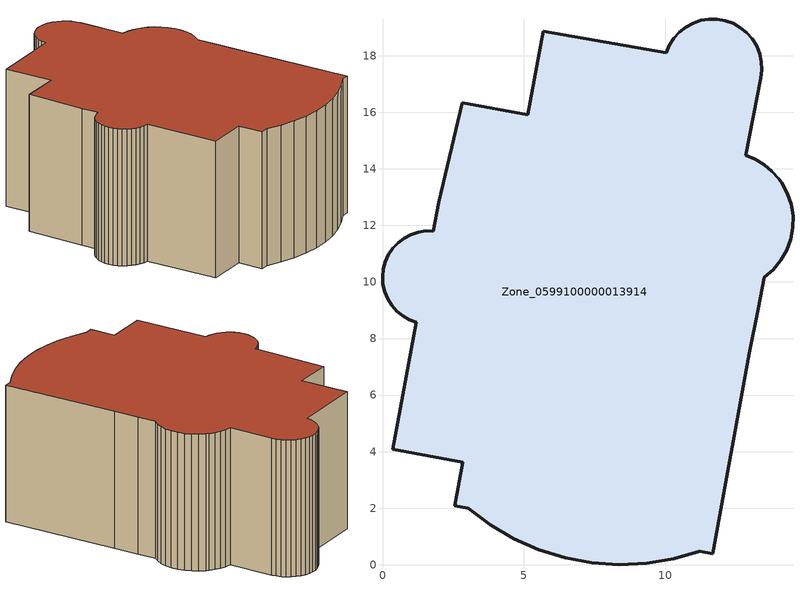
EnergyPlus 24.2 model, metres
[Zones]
Zone_0599100000013914
 floor ground (C_G): 1.26,11.76 1.53,11.8 1.8,11.8 1.99,12.82 2.81,16.34 5.13,15.91 5.68,18.86 10.03,18.1 10.14,18.37 10.3,18.61 10.5,18.83 10.72,19.01 10.98,19.15 11.26,19.24 11.54,19.29 11.84,19.29 12.12,19.24 12.4,19.14 12.65,19 12.88,18.81 13.07,18.59 13.22,18.35 13.34,18.07 13.4,17.79 13.41,17.5 13.38,17.21 12.85,14.47 13.18,14.33 13.49,14.15 13.77,13.92 14.01,13.65 14.12,13.5 14.31,13.14 14.45,12.74 14.51,12.33 14.51,11.92 14.44,11.51 14.29,11.12 14.08,10.76 13.81,10.44 13.5,10.17 13.28,9.04 12.97,7.47 11.68,0.39 11.22,0.48 10.29,0.21 9.34,0.05 8.37,0 7.41,0.07 6.45,0.24 5.53,0.53 4.64,0.92 3.81,1.41 3.04,1.99 2.56,2.08 2.85,3.62 0.37,4.08 1.2,8.57 0.95,8.66 0.71,8.8 0.5,8.97 0.32,9.17 0.18,9.4 0.08,9.65 0.02,9.92 0,10.19 0.03,10.46 0.1,10.72 0.21,10.97 0.36,11.19 0.55,11.39 0.77,11.55 1.01,11.68 z0
 wall outside (C_F): 13.81,10.44 14.08,10.76 14.29,11.12 14.44,11.51 14.51,11.92 14.51,12.33 14.45,12.74 14.31,13.14 14.12,13.5 14.01,13.65 13.77,13.92 13.49,14.15 13.18,14.33 12.85,14.47 13.38,17.21 13.41,17.5 13.4,17.79 13.34,18.07 13.22,18.35 13.07,18.59 12.88,18.81 12.65,19 12.4,19.14 12.12,19.24 11.84,19.29 11.54,19.29 11.26,19.24 10.98,19.15 10.72,19.01 10.5,18.83 10.3,18.61 10.14,18.37 10.03,18.1 5.68,18.86 5.13,15.91 2.81,16.34 1.99,12.82 1.8,11.8 1.53,11.8 1.26,11.76 1.01,11.68 0.77,11.55 0.55,11.39 0.36,11.19 0.21,10.97 0.1,10.72 0.03,10.46 0,10.19 0.02,9.92 0.08,9.65 0.18,9.4 0.32,9.17 0.5,8.97 0.71,8.8 0.95,8.66 1.2,8.57 0.37,4.08 2.85,3.62 2.56,2.08 3.04,1.99 3.81,1.41 4.64,0.92 5.53,0.53 6.45,0.24 7.41,0.07 8.37,0 9.34,0.05 10.29,0.21 11.22,0.48 11.68,0.39 12.97,7.47 13.28,9.04 13.5,10.17 13.81,10.44 z0:8.49
 roof outside (C_R): 1.26,11.76 1.01,11.68 0.77,11.55 0.55,11.39 0.36,11.19 0.21,10.97 0.1,10.72 0.03,10.46 0,10.19 0.02,9.92 0.08,9.65 0.18,9.4 0.32,9.17 0.5,8.97 0.71,8.8 0.95,8.66 1.2,8.57 0.37,4.08 2.85,3.62 2.56,2.08 3.04,1.99 3.81,1.41 4.64,0.92 5.53,0.53 6.45,0.24 7.41,0.07 8.37,0 9.34,0.05 10.29,0.21 11.22,0.48 11.68,0.39 12.97,7.47 13.28,9.04 13.5,10.17 13.81,10.44 14.08,10.76 14.29,11.12 14.44,11.51 14.51,11.92 14.51,12.33 14.45,12.74 14.31,13.14 14.12,13.5 14.01,13.65 13.77,13.92 13.49,14.15 13.18,14.33 12.85,14.47 13.38,17.21 13.41,17.5 13.4,17.79 13.34,18.07 13.22,18.35 13.07,18.59 12.88,18.81 12.65,19 12.4,19.14 12.12,19.24 11.84,19.29 11.54,19.29 11.26,19.24 10.98,19.15 10.72,19.01 10.5,18.83 10.3,18.61 10.14,18.37 10.03,18.1 5.68,18.86 5.13,15.91 2.81,16.34 1.99,12.82 1.8,11.8 1.53,11.8 z8.49
[BUILDING]
Pand.0599100000013914: North Axis=0; Terrain=City; Loads Convergence Tolerance Value=0.04; Temperature Convergence Tolerance Value=0.4; Solar Distribution=FullExterior; Maximum Number of Warmup Days=25; Minimum Number of Warmup Days=1
[Site:Location]
Rotterdam.The.Hague.AP_ZH_NLD Design_Conditions: Latitude=51.96; Longitude=4.45; Time Zone=1; Elevation=-4.5
[SITE:GROUNDTEMPERATURE:BUILDINGSURFACE]
18, 18, 18, 18, 18, 18, 18, 18, 18, 18, 18, 18
[MATERIAL] Thermal Absorptance=0.9; Solar Absorptance=0.7; Visible Absorptance=0.7
Name | Roughness | Thickness | Conductivity | Density | Specific Heat
G.D.1975-1991 | MediumSmooth | 0.15 | 0.288461 | 540 | 1210
F.D.1975-1991 | Rough | 0.3 | 0.230769 | 1920 | 840
R.D.1975-1991 | MediumRough | 0.2 | 0.153846 | 1500 | 1000
[CONSTRUCTION]
C_G: G.D.1975-1991
C_F: F.D.1975-1991
C_R: R.D.1975-1991
[ZONE]
Zone_0599100000013914: Type=1; Multiplier=1; Ceiling Height=Autocalculate; Volume=Autocalculate; Floor Area=autocalculate; Part of Total Floor Area=Yes
[ZONEINFILTRATION:DESIGNFLOWRATE]
Infil_Zone_0599100000013914: Zone or ZoneList or Space or SpaceList=Zone_0599100000013914; Schedule=AlwaysOn; Design Flow Rate Calculation Method=Flow/Area; Flow Rate per Floor Area=0.0042; Constant Term Coefficient=1; Temperature Term Coefficient=0; Velocity Term Coefficient=0; Velocity Squared Term Coefficient=0
[HVACTEMPLATE:ZONE:IDEALLOADSAIRSYSTEM]
Zone_0599100000013914: Maximum Heating Supply Air Temperature=50; Minimum Cooling Supply Air Temperature=13; Maximum Heating Supply Air Humidity Ratio=0.0156; Minimum Cooling Supply Air Humidity Ratio=0.0077; Heating Limit=NoLimit; Cooling Limit=NoLimit; Dehumidification Control Type=ConstantSensibleHeatRatio; Cooling Sensible Heat Ratio=0.7; Dehumidification Setpoint=60; Humidification Control Type=None; Humidification Setpoint=30; Outdoor Air Method=None; Outdoor Air Flow Rate per Person=0.00944; Outdoor Air Flow Rate per Zone Floor Area=0; Outdoor Air Flow Rate per Zone=0; Demand Controlled Ventilation Type=None; Outdoor Air Economizer Type=NoEconomizer; Heat Recovery Type=None; Sensible Heat Recovery Effectiveness=0.7; Latent Heat Recovery Effectiveness=0.65
[ZONECONTROL:THERMOSTAT]
ThermostatControl_Zone_0599100000013914: Zone or ZoneList=Zone_0599100000013914; Control Type Schedule=DualSetpointControlType; Control 1=Thermostat_Zone_0599100000013914; Temperature Difference Between Cutout And Setpoint=0
[THERMOSTATSETPOINT:DUALSETPOINT]
Thermostat_Zone_0599100000013914: Heating Setpoint Temperature Schedule=HeatingSetpoint_Zone_0599100000013914; Cooling Setpoint Temperature Schedule=CoolingSetpoint_Zone_0599100000013914
[SCHEDULE:COMPACT]
HeatingSetpoint_Zone_0599100000013914: Through: 12/31, For: AllDays, Until: 24:00, 21
CoolingSetpoint_Zone_0599100000013914: Through: 12/31, For: AllDays, Until: 24:00, 24
DualSetpointControlType: Through: 12/31, For: AllDays, Until: 24:00, 4
AlwaysOn: Through: 12/31, For: AllDays, Until: 24:00, 1
